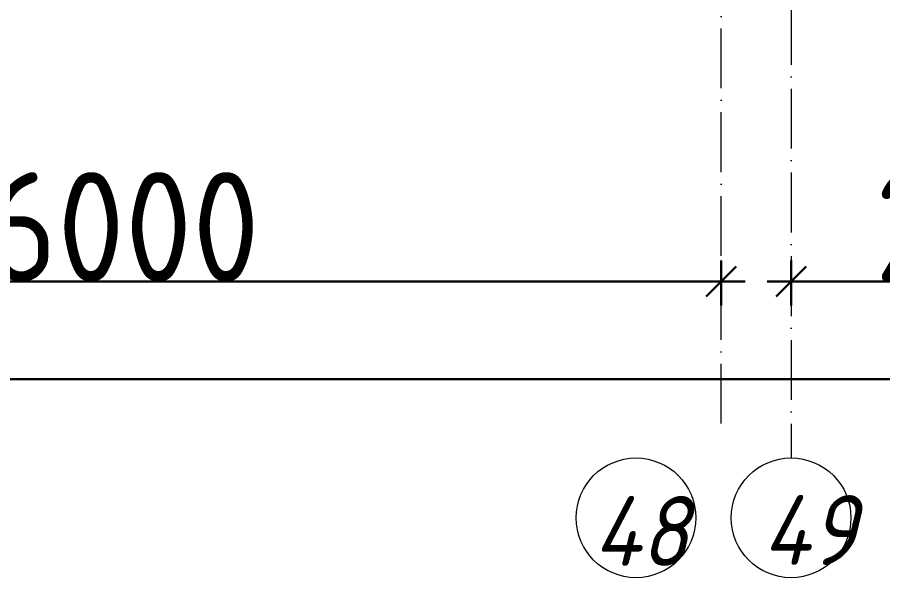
# Model space of a CAD drawing. Header units: millimetres. Extents: x -17017 to 628417, y -109036 to 199237.
# Drawn here: x 588580 to 592919, y -95598 to -92789 of the extents above; entities that cross this region are included whole.
import ezdxf

# ---------------------------------------------------------------- set-up
doc = ezdxf.new("R2010")
doc.units = ezdxf.units.MM
doc.linetypes.add('50_200_ШТРИХ_1Т_ш5_п1_п1_', pattern=[700, 500, -100, 0, -100])
for name, color, linetype, lineweight in [('A-____-____-DIMS', 7, 'Continuous', 9), ('S-GRID-____-IDEN', 7, 'Continuous', 9), ('S-GRID-____-OTLN-1', 7, '50_200_ШТРИХ_1Т_ш5_п1_п1_', 9), ('стяжа', 7, 'Continuous', 30)]:
    doc.layers.add(name, color=color, linetype=linetype, lineweight=lineweight)
doc.styles.add('ISOCPEUR_I', font='isocpeui.ttf', dxfattribs={"width": 0.9, "height": 2.5})
doc.styles.add('ISOCPEUR_I_9', font='isocpeui.ttf', dxfattribs={"width": 0.9, "height": 250})
doc.styles.add('СПДС', font='isocpeur.ttf', dxfattribs={"width": 0.9})
doc.dimstyles.new('ISO-2_5_0_9К_БОЛЬШОЙ_ОСИ', dxfattribs={"dimscale": 304.8, "dimtxt": 248.995294, "dimasz": 0.492126, "dimexe": 0.393701, "dimexo": 0, "dimgap": 0, "dimtad": 1, "dimdec": 0, "dimzin": 0, "dimdsep": 46, "dimtxsty": 'ISOCPEUR_I_9', "dimblk1": 'OBLIQUE', "dimblk2": 'OBLIQUE', "dimsah": 1, "dimcen": 0.09, "dimdle": 0.393701, "dimazin": 0, "dimtfac": 1, "dimtdec": 4, "dimtix": 1, "dimtmove": 0, "dimatfit": 3, "dimfxl": 1, "dimtvp": 1, "dimtolj": 1, "dimtzin": 0, "dimarcsym": 2})

# ---------------------------------------------------------------- blocks, each defined once
blk = doc.blocks.new('Ось сетки - Круг_Ø6_00__ISO-2_5_0_9K_-25732049-АР1_План отверстий 3 этажа в осях 1-64_А-ГГ')
at = {"layer": 'S-GRID-____-IDEN'}
blk.add_circle((0, 0), 3, dxfattribs=at)
blk = doc.blocks.new('_Oblique')
at = {"color": 0, "linetype": 'ByBlock', "lineweight": -2}
blk.add_line((-0.5, -0.5), (0.5, 0.5), dxfattribs=at)
blk = doc.blocks.new('*D2904')
at = {"layer": 'A-____-____-DIMS', "color": 0, "lineweight": -2, "transparency": 16777216}
for p, q in [((346370.7, -90355.9), (346370.7, -90582)), ((352370.7, -90355.9), (352370.7, -90582)), ((346250.7, -90462), (352490.7, -90462))]:
    blk.add_line(p, q, dxfattribs=at)
at = {"layer": 'Defpoints', "color": 0, "transparency": 16777216}
for p in [(346370.7, -90355.9), (352370.7, -90355.9), (352370.7, -90462)]:
    blk.add_point(p, dxfattribs=at)
at = {"layer": 'A-____-____-DIMS', "color": 0, "lineweight": -2, "transparency": 16777216, "xscale": 150, "yscale": 150, "zscale": 150, "rotation": 180}
blk.add_blockref('_Oblique', (346370.7, -90462), dxfattribs=at)
at = {"layer": 'A-____-____-DIMS', "color": 0, "lineweight": -2, "transparency": 16777216, "xscale": 150, "yscale": 150, "zscale": 150}
blk.add_blockref('_Oblique', (352370.7, -90462), dxfattribs=at)
at = {"layer": 'A-____-____-DIMS', "color": 0, "transparency": 16777216, "insert": (349370.7, -90187.7), "char_height": 548.64, "attachment_point": 5, "style": 'СПДС'}
blk.add_mtext('\\A1;6000', dxfattribs=at)
blk = doc.blocks.new('*D2905')
at = {"layer": 'A-____-____-DIMS', "color": 0, "lineweight": -2, "transparency": 16777216}
for p, q in [((352720.7, -90355.9), (352720.7, -90582)), ((354820.7, -90355.9), (354820.7, -90582)), ((352600.7, -90462), (354940.7, -90462))]:
    blk.add_line(p, q, dxfattribs=at)
at = {"layer": 'Defpoints', "color": 0, "transparency": 16777216}
for p in [(352720.7, -90355.9), (354820.7, -90355.9), (354820.7, -90462)]:
    blk.add_point(p, dxfattribs=at)
at = {"layer": 'A-____-____-DIMS', "color": 0, "lineweight": -2, "transparency": 16777216, "xscale": 150, "yscale": 150, "zscale": 150, "rotation": 180}
blk.add_blockref('_Oblique', (352720.7, -90462), dxfattribs=at)
at = {"layer": 'A-____-____-DIMS', "color": 0, "lineweight": -2, "transparency": 16777216, "xscale": 150, "yscale": 150, "zscale": 150}
blk.add_blockref('_Oblique', (354820.7, -90462), dxfattribs=at)
at = {"layer": 'A-____-____-DIMS', "color": 0, "transparency": 16777216, "insert": (353770.7, -90187.7), "char_height": 548.64, "attachment_point": 5, "style": 'СПДС'}
blk.add_mtext('\\A1;2100', dxfattribs=at)
blk = doc.blocks.new('*D2915')
at = {"layer": 'A-____-____-DIMS', "color": 0, "lineweight": -2, "transparency": 16777216}
for p, q in [((281420.7, -90844.1), (281420.7, -91070.2)), ((384920.7, -90844.1), (384920.7, -91070.2)), ((281300.7, -90950.2), (385040.7, -90950.2))]:
    blk.add_line(p, q, dxfattribs=at)
at = {"layer": 'Defpoints', "color": 0, "transparency": 16777216}
for p in [(281420.7, -90844.1), (384920.7, -90844.1), (384920.7, -90950.2)]:
    blk.add_point(p, dxfattribs=at)
at = {"layer": 'A-____-____-DIMS', "color": 0, "lineweight": -2, "transparency": 16777216, "xscale": 150, "yscale": 150, "zscale": 150, "rotation": 180}
blk.add_blockref('_Oblique', (281420.7, -90950.2), dxfattribs=at)
at = {"layer": 'A-____-____-DIMS', "color": 0, "lineweight": -2, "transparency": 16777216, "xscale": 150, "yscale": 150, "zscale": 150}
blk.add_blockref('_Oblique', (384920.7, -90950.2), dxfattribs=at)
at = {"layer": 'A-____-____-DIMS', "color": 0, "transparency": 16777216, "insert": (333170.7, -90675.9), "char_height": 548.64, "attachment_point": 5, "style": 'СПДС'}
blk.add_mtext('\\A1;103500', dxfattribs=at)
blk = doc.blocks.new('3эт')
at = {"layer": 'S-GRID-____-OTLN-1', "color": 251, "ltscale": 0.6, "true_color": 0x636466}
for p, q in [((352720.7, -36982.5), (352720.7, -91346.1)), ((352370.7, -91173.5), (352370.7, -76712.9))]:
    blk.add_line(p, q, dxfattribs=at)
at = {"layer": 'S-GRID-____-IDEN', "char_height": 350, "width": 425.696, "attachment_point": 1, "style": 'ISOCPEUR_I'}
for s, insert in [('48', (351729.1, -91537.3)), ('49', (352577.3, -91532.1))]:
    blk.add_mtext(s, dxfattribs=dict(at, insert=insert))
at = {"layer": 'A-____-____-DIMS'}
for base, p1, p2, override, picture, middle in [((352370.7, -90462), (346370.7, -90355.9), (352370.7, -90355.9), {"dimtxt": 1.8, "dimpost": '<>', "dimtxsty": 'СПДС', "dimfxl": 6000}, '*D2904', (349370.7, -90187.7)), ((354820.7, -90462), (352720.7, -90355.9), (354820.7, -90355.9), {"dimtxt": 1.8, "dimpost": '<>', "dimtxsty": 'СПДС', "dimfxl": 2100}, '*D2905', (353770.7, -90187.7)), ((384920.7, -90950.2), (281420.7, -90844.1), (384920.7, -90844.1), {"dimtxt": 1.8, "dimpost": '<>', "dimtxsty": 'СПДС', "dimfxl": 103500}, '*D2915', (333170.7, -90675.9))]:
    dim = blk.add_linear_dim(base=base, p1=p1, p2=p2, dimstyle='ISO-2_5_0_9К_БОЛЬШОЙ_ОСИ', override=override, dxfattribs=at)
    dim.commit()
    dim.dimension.update_dxf_attribs({"geometry": picture, "text_midpoint": middle})

msp = doc.modelspace()

# ---------------------------------------------------------------- block references
at = {"layer": 'S-GRID-____-IDEN', "xscale": 99.99999999999993, "yscale": 99.99999999999993, "zscale": 99.99999999999993}
msp.add_blockref('Ось сетки - Круг_Ø6_00__ISO-2_5_0_9K_-25732049-АР1_План отверстий 3 этажа в осях 1-64_А-ГГ', (591682.3, -95298.2), dxfattribs=at)
at = {"layer": 'S-GRID-____-IDEN', "xscale": 99.99999999999993, "yscale": 99.99999999999993, "zscale": 99.99999999999993, "rotation": 180}
msp.add_blockref('Ось сетки - Круг_Ø6_00__ISO-2_5_0_9K_-25732049-АР1_План отверстий 3 этажа в осях 1-64_А-ГГ', (592460, -95298.2), dxfattribs=at)
at = {"layer": 'стяжа'}
msp.add_blockref('3эт', (239739.3, -3652.2), dxfattribs=at)

doc.saveas('drawing.dxf')
